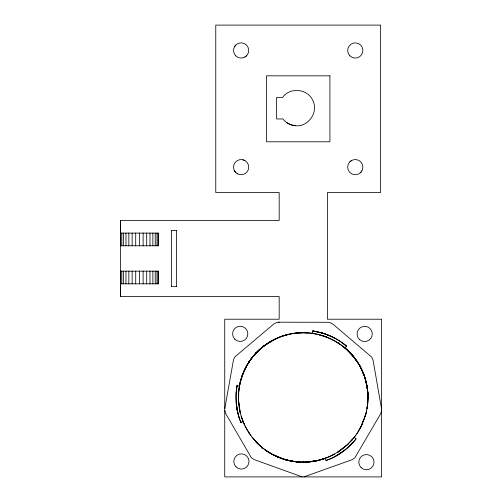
<?xml version="1.0" encoding="UTF-8"?>
<svg xmlns="http://www.w3.org/2000/svg" width="502" height="502" viewBox="0 0 502 502"><rect width="100%" height="100%" fill="white"/><g stroke="black" fill="none" stroke-linecap="round" stroke-linejoin="round"><path stroke-width="0.75" d="M120.392 245.785L158.444 245.785L158.444 233.097L120.392 233.097L120.392 220.416L279.181 220.416L279.181 192.517L215.766 192.517L215.766 25.1L380.642 25.1L380.642 192.517L327.373 192.517L327.373 319.216L381.608 319.216L381.608 476.9L224.733 476.9L224.733 319.216L279.181 319.216L279.181 296.513L120.392 296.513L120.392 283.831L158.444 283.831L158.444 271.149L120.392 271.149M367.715 395.589L367.602 404.374L367.696 403.112M283.078 335.907L287.351 334.658C266.342 339.785 248.641 356.15 241.845 376.657L239.398 386.088L237.051 385.674C234.823 397.992 236.191 410.887 240.834 422.502L243.081 421.605L241.186 416.064M303.001 462.191L303.635 462.185L302.242 462.135C326.532 462.769 350.402 448.217 361.114 426.418L365.883 413.742L364.948 416.873C368.983 404.336 368.945 390.55 365.004 377.993L366.604 384.137L367.721 392.1M239.611 385.047L238.726 391.133L238.594 400.427M367.972 396.969L367.684 403.388L367.765 391.893M254.338 354.927C244.06 366.711 238.325 382.267 238.419 397.898C238.513 418.166 248.609 437.92 265.012 449.767C274.475 456.669 285.833 460.886 297.491 461.94L296.23 461.821L299.907 462.072L290.438 460.905L296.864 461.884L303.635 462.185M238.726 391.133L238.663 391.761L239.63 385.116M236.141 393.229L237.145 385.09M367.182 407.53L366.993 408.785L367.828 402.052M366.993 408.785C368.537 397.848 368.004 386.458 364.333 375.979M237.051 385.674C235.143 396.26 236.135 407.235 239.077 417.532M349.894 352.511L357.035 361.44C347.001 346.298 330.316 335.857 312.338 333.328L312.677 330.925C325.045 332.763 336.93 337.959 346.48 346.06L344.943 347.88C359.595 360.16 368.317 379.11 367.972 398.243M381.608 410.529L380.679 413.736L354.82 457.849L352.053 459.713L303.879 476.9M224.796 408.609L233.48 359.915L234.842 356.872L273.935 323.89L276.941 322.435L278.597 322.209L328.082 322.284L329.745 322.516L332.738 323.985L371.7 357.085L373.055 360.135L381.551 408.86M239.398 386.088C241.274 376.092 245.44 366.535 251.515 358.372M239.755 384.432L240.188 382.58M365.607 414.796L366.592 410.561M239.736 384.432C243.125 368.336 252.688 353.521 266.33 344.253M241.449 377.868L241.261 378.47L243.84 371.524M364.427 418.172L365.883 413.742M356.847 433.741L361.114 426.418L364.182 418.913L361.114 426.418L359.099 430.013M241.845 376.657L245.854 367.32M243.583 372.101L244.656 369.811M360.624 427.39L362.475 423.45M274.901 339.17L263.073 346.606L263.738 345.376M245.277 368.455C249.048 360.957 254.326 354.274 260.576 348.683M246.877 365.462L246.564 366.014C250.862 358.453 256.572 351.726 263.399 346.33M355.887 435.046L354.167 437.38L356.075 438.88C348.319 448.7 337.833 456.343 326.055 460.579L325.24 458.339C315.777 461.74 305.58 462.813 295.596 461.752M250.159 360.267L250.9 359.237M234.541 46.661L235.752 45.086M360.662 172.531L361.867 170.956M354.431 437.054L346.869 445.243L337.432 452.421L348.225 443.919M351.212 440.894L352.053 439.947L351.632 440.417M253.635 355.723L256.936 352.14L255.612 352.912M356.075 438.88C348.15 448.562 337.833 456.588 325.836 460.466M254.759 354.456C259.904 349.11 265.52 343.845 272.329 340.701M255.888 353.188L259.521 349.63M260.971 348.394L264.761 345.326M248.967 361.271L250.09 360.392M244.938 57.059L246.513 55.847M349.9 161.769L351.475 160.558A7.612 7.612 0 0 1 362.89 167.147A7.612 7.612 0 0 1 351.475 173.742A7.612 7.612 0 0 1 351.475 160.558M263.073 346.606L271.889 340.732L279.57 337.156M344.918 450.062L334.633 456.801M337.432 452.421L338.486 451.725M334.652 453.984L332.437 455.207M271.18 341.228L268.959 342.452L277.989 337.771L282.35 336.133M242.993 421.373L240.834 422.502L238.557 415.851L236.982 408.998M323.225 459.01L325.56 458.025M274.657 339.314L281.151 336.535L289.478 334.188L288.06 334.501M302.173 462.104C312.89 462.436 323.439 459.663 332.995 454.919M305.536 462.104L317.095 460.679L324.405 458.546M322.02 459.412L325.24 458.339M281.151 336.535C313.223 324.261 352.762 342.276 363.969 374.988M318.933 460.202L309.778 461.853M286.83 334.828L295.985 333.09L307.839 332.826L312.338 333.328M292.547 333.673L295.985 333.09M317.095 460.679L305.141 462.097M296.626 333.039L298.552 332.889M296.726 333.052L301.903 332.82M295.22 125.726C308.259 127.27 318.764 112.266 312.859 100.538C307.764 88.678 289.823 86.821 282.532 97.52L276.596 97.507L276.646 118.955L282.846 118.955C285.845 122.758 290.363 125.299 295.22 125.726L290.696 124.728L286.586 122.582M171.314 230.562L176.767 230.562M171.314 286.366L176.767 286.366M278.597 322.209L279.181 322.209M304.407 332.776L307.839 332.826L305.812 332.751M298.759 461.997L300.849 462.078M311.616 333.215L314.409 333.704M282.821 458.847L272.661 454.58L285.211 459.675L296.864 461.884C281.892 460.24 267.466 453.613 256.924 442.783L261.448 446.993L262.22 448.342M288.932 460.434L285.211 459.675L287.677 460.246M302.204 476.9L254.1 459.556L251.333 457.692L225.649 413.491L224.733 410.285M320.15 334.928L318.921 334.614L319.536 334.771M321.355 335.311L325.999 336.823M277.248 456.776L271.187 453.745L265.012 449.767C273.006 455.49 282.162 459.374 291.819 461.206L285.086 459.6L276.351 456.368M325.409 336.597L327.75 337.551M243.1 159.799L244.938 160.558M334.332 337.915L326.3 334.345L321.274 332.751L312.677 330.925L322.968 333.221L321.274 332.751L327.938 334.991L326.3 334.345C333.661 337.237 340.833 340.983 346.631 346.436M332.211 339.534L331.646 339.252L333.88 340.444M338.11 342.879L337.576 342.54L339.672 343.958M360.825 366.604L359.714 365.757L362.005 370.3M341.849 342.464L346.48 346.06M343.619 346.826L343.123 346.43L345.062 348.062M344.943 347.88L354.061 357.311M348.689 351.325L348.237 350.879L353.257 356.326M347.158 349.856L350.791 353.515M254.903 440.524L257.702 443.548L252.054 437.236M352.856 355.836L358.271 363.404M234.541 170.956L235.752 172.531M248.923 432.78L251 435.749M248.509 432.184L249.105 433.088L244.894 425.74M356.351 360.367L359.934 366.121L364.132 375.377L359.934 366.121M362.457 371.254L362.193 370.677L363.122 373.03M361.496 369.133L365.205 378.596L368.324 394.509M242.968 421.31L244.248 424.259L241.525 417.287M363.517 373.795L365.525 379.826M365.795 381.081L366.153 382.292M290.595 334.006L290.595 333.679M366.334 382.901L366.604 384.137M239.805 410.523L240.289 413.008L238.739 401.801M366.466 383.522L367.295 388.328M236.473 405.516L237.333 410.724L236.141 402.02M238.726 401.782L239.536 408.339M367.577 390.205L367.728 393.367M176.566 230.562L176.566 286.366M171.496 230.562L171.496 286.366M158.08 233.097L158.08 245.785M158.08 271.149L158.08 283.831M156.994 233.097L156.994 245.785M156.994 271.149L156.994 283.831M155.237 233.097L155.237 245.785M155.237 271.149L155.237 283.831M152.872 233.097L152.872 245.785M152.872 271.149L152.872 283.831M149.985 233.097L149.985 245.785M149.985 271.149L149.985 283.831M146.697 233.097L146.697 245.785M146.697 271.149L146.697 283.831M143.126 233.097L143.126 245.785M143.126 271.149L143.126 283.831M139.418 233.097L139.418 245.785M139.418 271.149L139.418 283.831M135.709 233.097L135.709 245.785M135.709 271.149L135.709 283.831M132.139 233.097L132.139 245.785M132.139 271.149L132.139 283.831M128.851 233.097L128.851 245.785M128.851 271.149L128.851 283.831M125.964 233.097L125.964 245.785M125.964 271.149L125.964 283.831M123.599 233.097L123.599 245.785M123.599 271.149L123.599 283.831M121.842 233.097L121.842 245.785M121.842 271.149L121.842 283.831M120.756 233.097L120.756 245.785M120.756 271.149L120.756 283.831M120.392 220.416L120.392 296.513M329.914 75.833L266.499 75.833L266.499 141.784L329.914 141.784L329.914 75.833M237.327 173.742A7.612 7.612 0 0 0 248.741 167.147A7.612 7.612 0 0 0 237.327 160.558A7.612 7.612 0 0 0 237.327 173.742M235.752 55.847A7.612 7.612 0 0 0 248.484 52.434A7.612 7.612 0 0 0 239.165 43.116A7.612 7.612 0 0 0 235.752 55.847M349.9 55.847A7.612 7.612 0 0 0 362.626 52.434A7.612 7.612 0 0 0 353.308 43.116A7.612 7.612 0 0 0 349.9 55.847M234.842 339.226A7.612 7.612 0 0 0 247.574 335.813A7.612 7.612 0 0 0 238.255 326.495A7.612 7.612 0 0 0 234.842 339.226M359.306 339.321A7.612 7.612 0 0 0 372.038 335.907A7.612 7.612 0 0 0 362.72 326.589A7.612 7.612 0 0 0 359.306 339.321M236.015 466.86A7.612 7.612 0 0 0 248.747 463.446A7.612 7.612 0 0 0 239.423 454.128A7.612 7.612 0 0 0 236.015 466.86M361.038 467.538A7.612 7.612 0 0 0 373.77 464.13A7.612 7.612 0 0 0 364.452 454.806A7.612 7.612 0 0 0 361.038 467.538"/></g></svg>
